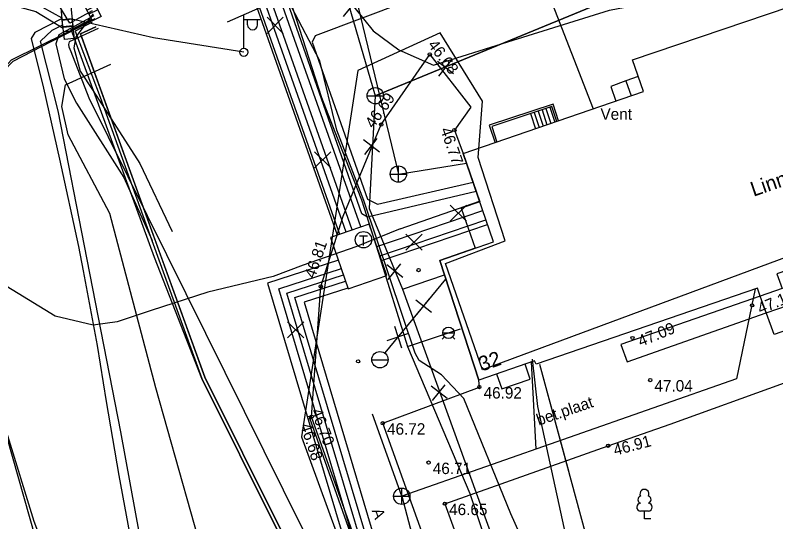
# Model space of a CAD drawing. Extents: x 641435 to 642280, y 6455888 to 6456393.
# Drawn here: x 641997.79 to 642044.32, y 6456199.48 to 6456230.45 of the extents above; entities that cross this region are included whole.
import ezdxf

# ---------------------------------------------------------------- set-up
doc = ezdxf.new("R2010")
doc.units = 0
for name, color, linetype in [('AED', 7, 'Continuous'), ('DKAEV', 7, 'Continuous'), ('ELRAJATISMP', 7, 'Continuous'), ('HOONE', 7, 'Continuous'), ('HOONEDET', 7, 'Continuous'), ('KKAEV', 7, 'Continuous'), ('KORGUS-EH2000', 7, 'Continuous'), ('KPKAABEL', 7, 'Continuous'), ('KPOHULIIN', 7, 'Continuous'), ('KTRASS', 7, 'Continuous'), ('Level 25', 7, 'Continuous'), ('MOOTPIIR', 7, 'Continuous'), ('MPKAABEL', 7, 'Continuous'), ('MPOHULIIN', 7, 'Continuous'), ('POST', 7, 'Continuous'), ('PUU', 7, 'Continuous'), ('SITRASS', 7, 'Continuous'), ('SKKAEV', 7, 'Continuous'), ('SKTRASS', 7, 'Continuous'), ('TEE', 7, 'Continuous'), ('TKAEV', 7, 'Continuous'), ('TTRASS', 7, 'Continuous'), ('VKAEV', 7, 'Continuous'), ('VTRASS', 7, 'Continuous')]:
    doc.layers.add(name, color=color, linetype=linetype)

# ---------------------------------------------------------------- blocks, each defined once
blk = doc.blocks.new('SOKAEV_4')
at = {"layer": 'KPOHULIIN'}
for p, q in [((-50, 50), (50, 50)), ((0, -70), (0, 50))]:
    blk.add_line(p, q, dxfattribs=at)
blk.add_circle((0, 0), 100, dxfattribs=at)
blk = doc.blocks.new('ELKAPP_7')
at = {"layer": 'AED'}
for p, q in [((-27.1, 59.7), (-27.1, -59.7)), ((27.1, 59.7), (27.1, -59.7))]:
    blk.add_line(p, q, dxfattribs=at)
blk.add_lwpolyline([(-119.5, 59.7), (119.5, 59.7), (119.5, -59.7), (-119.5, -59.7)], close=True, dxfattribs=at)
blk = doc.blocks.new('LEHTP1_9')
at = {"layer": 'Level 25'}
for p, q in [((48, 95), (-48, 95)), ((0, 0), (0, 95)), ((76, 0), (0, 0))]:
    blk.add_line(p, q, dxfattribs=at)
for centre, radius, start, end in [((0, 304), 55.4, 332.5799, 207.4201), ((-47.5, 142.5), 47.5, 90.0016, 269.3953), ((-34, 234.5), 46.5, 109.02174, 253.14154), ((34, 234.5), 46.5, 286.85082, 70.98591), ((47.5, 142.5), 47.5, 270.6047, 89.9984)]:
    blk.add_arc(centre, radius, start, end, dxfattribs=at)
blk = doc.blocks.new('KAKAEV_6')
at = {"layer": 'DKAEV'}
for p, q in [((0, -100), (0, 100)), ((-100, 0), (100, 0))]:
    blk.add_line(p, q, dxfattribs=at)
blk.add_circle((0, 0), 100, dxfattribs=at)
blk = doc.blocks.new('VEKAEV_2')
at = {"layer": 'MPOHULIIN'}
blk.add_line((-100, 0), (100, 0), dxfattribs=at)
blk.add_circle((0, 0), 100, dxfattribs=at)
blk = doc.blocks.new('VESIIB_5')
at = {"layer": 'MPOHULIIN'}
for p, q in [((-70, 0), (70, 0)), ((-49.5, -49.5), (-77.4, -77.4)), ((49.5, -49.5), (77.4, -77.4))]:
    blk.add_line(p, q, dxfattribs=at)
blk.add_circle((0, 0), 70, dxfattribs=at)

msp = doc.modelspace()

# ---------------------------------------------------------------- linework, layer by layer
at = {"layer": 'ELRAJATISMP'}
for p, q in [((642000.667, 6456230.196), (642001.261, 6456230.255)), ((642001.315, 6456229.766), (642000.722, 6456229.698)), ((642001.346, 6456229.496), (642000.753, 6456229.428))]:
    msp.add_line(p, q, dxfattribs=at)
for points in [[(642000.711, 6456229.737), (642000.595, 6456230.926), (642001.189, 6456230.984), (642001.306, 6456229.795)], [(642001.263, 6456230.225), (642001.399, 6456229.038), (642000.806, 6456228.97), (642000.67, 6456230.157)]]:
    msp.add_lwpolyline(points, close=True, dxfattribs=at)
at = {"layer": 'HOONE'}
for points in [[(642065.381, 6456221.404), (642051.783, 6456216.725), (642051.975, 6456216.208), (642050.688, 6456215.785), (642050.371, 6456216.708), (642044.388, 6456214.649), (642044.702, 6456213.737), (642043.368, 6456213.28), (642043.208, 6456213.775), (642029.669, 6456209.116), (642029.556, 6456209.318), (642026.158, 6456208.149), (642023.759, 6456215.457), (642027.05, 6456216.6), (642025.197, 6456221.991), (642036.224, 6456225.781), (642035.554, 6456227.729), (642049.359, 6456232.405), (642050.007, 6456230.518), (642060.952, 6456234.28), (642065.381, 6456221.404)], [(642035.904, 6456226.711), (642035.142, 6456226.449), (642035.462, 6456225.519)], [(642031.03, 6456223.996), (642030.697, 6456225.014), (642026.791, 6456223.735), (642027.142, 6456222.66)], [(642030.916, 6456223.957), (642030.62, 6456224.863), (642026.942, 6456223.659), (642027.256, 6456222.699)]]:
    msp.add_lwpolyline(points, dxfattribs=at)
at = {"layer": 'HOONEDET'}
for p, q in [((642029.784, 6456224.589), (642030.084, 6456223.671)), ((642030.021, 6456224.667), (642030.321, 6456223.752)), ((642030.259, 6456224.745), (642030.557, 6456223.833)), ((642030.497, 6456224.823), (642030.793, 6456223.915)), ((642029.309, 6456224.434), (642029.611, 6456223.508)), ((642029.546, 6456224.511), (642029.848, 6456223.589))]:
    msp.add_line(p, q, dxfattribs=at)
for points in [[(642035.142, 6456226.449), (642034.233, 6456226.086), (642034.537, 6456225.201)], [(642051.975, 6456216.208), (642052.82, 6456213.937), (642044.214, 6456210.925), (642043.368, 6456213.28)], [(642043.368, 6456213.28), (642034.842, 6456210.317), (642035.217, 6456209.261), (642043.736, 6456212.255)], [(642043.736, 6456212.255), (642045.029, 6456212.71), (642045.528, 6456211.385)], [(642027.238, 6456208.52), (642027.554, 6456207.603), (642029.296, 6456208.194), (642028.977, 6456209.119)]]:
    msp.add_lwpolyline(points, dxfattribs=at)
at = {"layer": 'KORGUS-EH2000'}
for centre in [(642023.147, 6456228.055), (642020.181, 6456223.765), (642024.657, 6456223.435), (642022.467, 6456214.868), (642016.479, 6456213.871), (642042.865, 6456212.714), (642035.552, 6456210.72), (642018.767, 6456209.292), (642036.635, 6456208.147), (642026.184, 6456207.716), (642015.922, 6456205.903), (642015.784, 6456205.847), (642020.277, 6456205.507), (642034.057, 6456204.129), (642023.076, 6456203.099), (642024.075, 6456200.59)]:
    msp.add_circle(centre, 0.1, dxfattribs=at)
at = {"layer": 'KPKAABEL'}
for points in [[(642013.594, 6456231.27), (642010.765, 6456230.037)], [(642093.61, 6456205.2), (642084.36, 6456201.18), (642074.84, 6456197.84), (642063.29, 6456194.35), (642062.46, 6456193.43), (642060.52, 6456192.28), (642058.56, 6456192.26), (642056.96, 6456192.81), (642047.04, 6456190.97), (642042.27, 6456190.62), (642039.13, 6456190.75), (642036.52, 6456189.93), (642033.93, 6456189.9), (642032.16, 6456190.94), (642031.334, 6456192.779), (642028.11, 6456199.96), (642025.24, 6456207.02), (642023.86, 6456208.47), (642022.497, 6456209.336), (642022.251, 6456209.801), (642019.11, 6456219.12), (642017.46, 6456223.43), (642016.43, 6456227.67), (642014.695, 6456230.965)], [(641993.294, 6456149.504), (641993.26, 6456149.64), (641993.71, 6456151.41), (641997.77, 6456159.637), (641998.555, 6456160.43), (642007.934, 6456162.387), (642016.34, 6456163.82), (642017.074, 6456164.523), (642017.043, 6456166.328), (642013.789, 6456178.152), (642011.555, 6456187.77), (642009.25, 6456197.563), (642006.395, 6456207.664), (642003.582, 6456218.328), (642001.031, 6456223.133), (642000.637, 6456224.871), (642000.875, 6456226.195), (642003.645, 6456227.457)]]:
    msp.add_lwpolyline(points, dxfattribs=at)
at = {"layer": 'KTRASS'}
for p, q in [((642017.615, 6456235.772), (642021.23, 6456220.74)), ((642021.23, 6456220.74), (642025.397, 6456221.409))]:
    msp.add_line(p, q, dxfattribs=at)
msp.add_lwpolyline([(641986.62, 6456250.308), (641990.513, 6456232.101), (641995.149, 6456212.049), (641999.387, 6456197.232), (642004.66, 6456183.102), (642007.94, 6456171.507), (642024.046, 6456175.004), (642037.902, 6456178.018), (642048.69, 6456180.575), (642057.665, 6456182.259), (642065.385, 6456182.556), (642087.093, 6456189.449)], dxfattribs=at)
at = {"layer": 'MOOTPIIR'}
msp.add_lwpolyline([(642096.716, 6456203.934), (642084.837, 6456197.965), (642078.983, 6456212.08), (642074.307, 6456226.162), (642061.417, 6456221.761), (642026.378, 6456208.764), (642024.118, 6456215.268), (642027.77, 6456216.663), (642026.105, 6456221.762), (642026.373, 6456225.197), (642023.795, 6456229.383), (642018.747, 6456227.075), (642015.305, 6456204.681), (642023.955, 6456180.996), (641989.94, 6456173.63), (641976.447, 6456170.613), (641974.836, 6456170.881), (641965.92, 6456167.714)], dxfattribs=at)
at = {"layer": 'MPKAABEL'}
msp.add_line((642028.956, 6456235.499), (642033.147, 6456224.723), dxfattribs=at)
for points in [[(642002.49, 6456230.725), (642001.138, 6456229.963), (641988.169, 6456251.198)], [(642010.038, 6456232.001), (642011, 6456232.36), (642011.85, 6456232.51), (642013.5, 6456232.57), (642014.21, 6456232.47), (642016.25, 6456232), (642018.51, 6456230.96), (642019.69, 6456229.5), (642021.25, 6456228.34), (642023.38, 6456227.39), (642027.928, 6456228.819), (642034.14, 6456230.77), (642047.93, 6456233.42), (642048.89, 6456233.41), (642049.69, 6456232.85), (642049.93, 6456232.12), (642049.87, 6456231.27)], [(642000.659, 6456230.273), (641999.479, 6456230.922), (641997.49, 6456231.532), (641991.45, 6456232.703), (641986.619, 6456232.803), (641979.275, 6456231.825), (641972.241, 6456231.15), (641957.558, 6456230.393), (641955.411, 6456230.275), (641952.326, 6456230.015), (641937.757, 6456231.99), (641935.079, 6456230.784), (641932.343, 6456218.842), (641929.39, 6456205.318), (641928.646, 6456202.004), (641917.578, 6456204.07)], [(641935.065, 6456230.863), (641952.163, 6456229.65), (641955.433, 6456229.932), (641968.967, 6456230.637), (641979.035, 6456231.509), (641986.596, 6456232.613), (641991.646, 6456232.507), (641996.341, 6456231.426), (641999.062, 6456230.679), (642000.728, 6456229.652)], [(641955.246, 6456220.776), (641965.441, 6456224.294), (641969.795, 6456225.769), (641971.434, 6456226.383), (641974.012, 6456227.357), (641980.836, 6456229.847), (641985.933, 6456231.569), (641987.418, 6456231.891), (641988.43, 6456230.099), (641990.12, 6456224.81), (641991.505, 6456220.3), (641992.05, 6456218.467), (641992.581, 6456217.706), (641994.832, 6456211.66), (641996.999, 6456206.004), (641996.572, 6456205.293), (641997.238, 6456205.032), (641998.926, 6456199.527), (642001.41, 6456192.937), (642001.176, 6456191.915), (642001.721, 6456191.643), (642002.542, 6456189.005), (642005.72, 6456178.66)], [(641977.73, 6456212.966), (641977.93, 6456213.49), (641987.64, 6456217.97), (641989.88, 6456219.77), (641990.93, 6456220.72), (641997.66, 6456227.65), (642000, 6456228.848), (642002.671, 6456230.217)], [(642002.668, 6456230.224), (641997.54, 6456227.71), (641991.14, 6456220.62), (641989.99, 6456219.52), (641987.89, 6456217.65), (641978.12, 6456213.25), (641977.95, 6456213.039)], [(642000.661, 6456230.256), (641998.988, 6456229.394), (641998.767, 6456229.022), (641999.52, 6456226), (642000.492, 6456221.65), (642001.657, 6456216.311), (642001.94, 6456214.827), (642002.795, 6456210.268), (642003.347, 6456206.837), (642004.122, 6456202.322), (642004.932, 6456198.003), (642005.85, 6456193.684), (642006.545, 6456190.298), (642007.462, 6456186.282), (642008.45, 6456182.062), (642008.94, 6456180.019), (642009.554, 6456178.099), (642009.67, 6456177.734), (642009.714, 6456177.263), (642007.917, 6456176.836), (641998.753, 6456174.447), (641993.097, 6456173.172)], [(642002.594, 6456230.424), (642000.46, 6456229.26), (642000.28, 6456228.71), (642000.79, 6456226.56), (642001.54, 6456225.08), (642004.44, 6456220.54), (642006.166, 6456216.686)], [(642021.302, 6456164.817), (642019.216, 6456174.444), (642018.331, 6456178.78), (642022.502, 6456179.421), (642018.002, 6456188.882), (642013.846, 6456198.949), (642009.207, 6456208.252), (642006.309, 6456215.649), (642001.219, 6456229.584), (642002.407, 6456230.2)], [(642001.257, 6456230.234), (642006.246, 6456229.097), (642011.771, 6456228.214)], [(642002.556, 6456230.529), (642001.5, 6456229.14), (642001.37, 6456228.46), (642001.76, 6456227.04), (642002.55, 6456225.83), (642005.42, 6456221.38), (642007.393, 6456217.237)], [(642019.784, 6456175.973), (642019.547, 6456175.852), (642019.44, 6456175.773), (642019.426, 6456175.581), (642019.513, 6456175.407), (642019.666, 6456175.353), (642019.994, 6456175.413), (642019.385, 6456177.034), (642018.239, 6456177.681), (642015.797, 6456178.22), (642014.826, 6456178.22), (642010.885, 6456177.504), (642010.462, 6456177.512), (642009.571, 6456180.704), (642006.878, 6456190.62), (642004.246, 6456204.985), (642002.185, 6456215.516), (642000.418, 6456224.599), (641999.334, 6456228.872), (642000.043, 6456229.536), (642000.704, 6456229.863)], [(642002.499, 6456230.022), (642001.467, 6456229.487), (642002.979, 6456225.447), (642006.497, 6456215.717), (642009.207, 6456208.252), (642013.846, 6456198.949), (642018.002, 6456188.882), (642022.502, 6456179.421), (642018.331, 6456178.78), (642019.216, 6456174.444), (642021.442, 6456164.171), (642034.49, 6456166.877), (642034.227, 6456163.64)], [(642002.727, 6456229.751), (642001.775, 6456229.319), (642006.685, 6456215.785), (642009.391, 6456208.331), (642014.028, 6456199.032), (642018.185, 6456188.963), (642022.798, 6456179.264), (642018.569, 6456178.614), (642019.412, 6456174.485), (642021.522, 6456164.48), (642032.998, 6456166.905), (642034.227, 6456163.64)], [(642021.445, 6456164.846), (642019.412, 6456174.485), (642018.569, 6456178.614), (642018.569, 6456178.614), (642022.798, 6456179.264), (642018.185, 6456188.963), (642014.028, 6456199.032), (642009.391, 6456208.331), (642001.775, 6456229.319), (642001.775, 6456229.319), (642002.727, 6456229.751)], [(642002.86, 6456229.64), (642001.1, 6456228.83), (642001.05, 6456228.66), (642001.08, 6456228.52), (642001.2, 6456228.24), (642002.3, 6456225.4), (642018.94, 6456191.86), (642030.76, 6456189.17), (642044.86, 6456190.27), (642065.89, 6456195.24), (642081.96, 6456200.64)]]:
    msp.add_lwpolyline(points, dxfattribs=at)
at = {"layer": 'POST'}
for p, q in [((642011.78, 6456228.439), (642011.78, 6456230.439)), ((642011.78, 6456230.189), (642012.78, 6456230.189)), ((642012.007, 6456229.868), (642012.007, 6456230.189)), ((642012.619, 6456229.868), (642012.619, 6456230.189)), ((642011.78, 6456228.189), (642011.78, 6456228.189))]:
    msp.add_line(p, q, dxfattribs=at)
msp.add_circle((642011.78, 6456228.189), 0.25, dxfattribs=at)
msp.add_arc((642012.313, 6456229.868), 0.306, 180, 0, dxfattribs=at)
at = {"layer": 'SITRASS'}
for points in [[(642034.485, 6456180.816), (642035.236, 6456181.599), (642033.644, 6456188.731), (642029.754, 6456206.524), (642029.433, 6456209.426)], [(642029.927, 6456181.639), (642030.314, 6456182.424), (642030.417, 6456182.618), (642035.651, 6456185.47), (642035.989, 6456185.872), (642036.238, 6456186.921), (642036.1, 6456188.016), (642033.523, 6456195.706), (642029.884, 6456209.097)], [(642031.654, 6456202.586), (642029.884, 6456209.097)]]:
    msp.add_lwpolyline(points, dxfattribs=at)
at = {"layer": 'SKKAEV'}
for p, q in [((642021.44, 6456200.542), (642021.44, 6456201.542)), ((642020.94, 6456201.042), (642021.94, 6456201.042))]:
    msp.add_line(p, q, dxfattribs=at)
msp.add_circle((642021.44, 6456201.042), 0.5, dxfattribs=at)
at = {"layer": 'SKTRASS'}
for points in [[(642043.057, 6456213.722), (642041.915, 6456208.213)], [(642029.669, 6456203.924), (642029.384, 6456209.259)], [(642041.915, 6456208.213), (642021.44, 6456201.042)], [(642021.44, 6456201.042), (642019.646, 6456206.06)], [(642021.44, 6456201.042), (642024.292, 6456190.206)]]:
    msp.add_lwpolyline(points, dxfattribs=at)
at = {"layer": 'TEE'}
for points in [[(642015.922, 6456205.903), (642016.479, 6456213.871), (642017.855, 6456218.158), (642020.181, 6456223.765), (642023.147, 6456228.055), (642025.656, 6456224.83), (642024.657, 6456223.435), (642025.197, 6456221.991), (642026.208, 6456219.051), (642025.077, 6456218.662), (642025.077, 6456218.662)], [(642025.077, 6456218.662), (642025.928, 6456216.21)], [(642025.928, 6456216.21), (642023.76, 6456215.457), (642026.158, 6456208.149)], [(642024.075, 6456200.59), (642034.057, 6456204.129), (642037.861, 6456205.454), (642044.852, 6456207.975)], [(642026.184, 6456207.716), (642026.158, 6456208.149)], [(642028.699, 6456182.049), (642025.459, 6456190.957), (642023.629, 6456196.197), (642020.277, 6456205.507), (642026.184, 6456207.716)], [(642015.784, 6456205.847), (642015.922, 6456205.903)], [(642015.784, 6456205.847), (642018.286, 6456198.799), (642021.849, 6456188.884), (642024.766, 6456180.678)], [(642024.897, 6456180.714), (642021.97, 6456188.952), (642018.42, 6456198.878), (642015.922, 6456205.903), (642015.922, 6456205.903)], [(642024.075, 6456200.59), (642025.451, 6456196.771), (642027.237, 6456191.754), (642030.426, 6456182.804), (642031.114, 6456180.836), (642034.828, 6456182.13)]]:
    msp.add_lwpolyline(points, dxfattribs=at)
at = {"layer": 'TTRASS'}
for p, q in [((642013.196, 6456230.331), (642014.186, 6456229.341)), ((642013.196, 6456229.341), (642014.186, 6456230.331)), ((642016.101, 6456222.107), (642017.091, 6456221.117)), ((642016.101, 6456221.117), (642017.091, 6456222.107)), ((642021.342, 6456217.399), (642026.2, 6456219.086)), ((642021.342, 6456217.399), (642026.2, 6456219.086)), ((642024.408, 6456218.845), (642025.398, 6456217.855)), ((642024.408, 6456217.855), (642025.398, 6456218.845)), ((642019.909, 6456216.304), (642026.393, 6456218.518)), ((642020.103, 6456215.736), (642026.587, 6456217.95)), ((642020.2, 6456215.452), (642026.684, 6456217.667)), ((642021.692, 6456217.07), (642022.682, 6456216.08)), ((642021.692, 6456216.08), (642022.682, 6456217.07)), ((642014.455, 6456211.714), (642015.445, 6456210.724)), ((642014.455, 6456210.724), (642015.445, 6456211.714))]:
    msp.add_line(p, q, dxfattribs=at)
for points in [[(642042.27, 6456260.701), (642043.307, 6456256.353), (642034.89, 6456254.517), (642035.623, 6456236.527), (642016.132, 6456229.198), (642015.956, 6456228.812), (642019.341, 6456219.208), (642019.96, 6456218.902), (642025.798, 6456220.245)], [(642025.996, 6456219.67), (642019.347, 6456218.11), (642018.993, 6456218.308), (642009.129, 6456246.457), (642009.145, 6456247.186), (642013.202, 6456249.465), (642013.317, 6456249.904), (642008.714, 6456256.63)], [(642018.93, 6456217.506), (642009.882, 6456243.096), (642017.795, 6456246.119), (642016.068, 6456252.147)], [(642017.516, 6456217.006), (642007.98, 6456243.975), (642015.974, 6456247.029), (642014.626, 6456251.734)], [(642017.657, 6456217.056), (642008.17, 6456243.887), (642016.156, 6456246.938), (642014.77, 6456251.775)], [(642018.034, 6456217.19), (642008.677, 6456243.653), (642016.642, 6456246.695), (642015.155, 6456251.885)], [(642018.412, 6456217.323), (642009.184, 6456243.418), (642017.127, 6456246.453), (642015.539, 6456251.995)], [(642021.342, 6456217.399), (642018.621, 6456216.285), (642015.399, 6456215.172), (642013.562, 6456214.47), (642009.577, 6456213.511), (642006.109, 6456212.395), (642004.02, 6456211.703), (642002.557, 6456211.503), (642000.239, 6456212.06), (641992.056, 6456217.051), (641985.664, 6456220.56), (641982.871, 6456222.315), (641979.093, 6456224.193), (641976.909, 6456225.512), (641974.001, 6456227.718), (641972.002, 6456229.488), (641971.428, 6456230.299), (641970.74, 6456231.534)], [(642017.573, 6456215.487), (642013.234, 6456214.073), (642019.126, 6456194.325)], [(642022.286, 6456185.657), (642013.914, 6456213.716), (642017.744, 6456214.964)], [(642022.787, 6456185.374), (642014.409, 6456213.456), (642017.868, 6456214.583)], [(642023.289, 6456185.092), (642014.904, 6456213.197), (642017.991, 6456214.203)], [(642018.131, 6456213.775), (642015.461, 6456212.905), (642020.695, 6456195.36)]]:
    msp.add_lwpolyline(points, dxfattribs=at)
msp.add_lwpolyline([(642017.08, 6456216.857), (642018.163, 6456213.724), (642020.518, 6456214.538), (642019.435, 6456217.671)], close=True, dxfattribs=at)
at = {"layer": 'VTRASS'}
for p, q in [((642021.477, 6456213.71), (642024.05, 6456214.571)), ((642020.413, 6456209.813), (642024.133, 6456214.316)), ((642021.477, 6456213.71), (642032.964, 6456182.013)), ((642020.988, 6456211.451), (642021.43, 6456210.123)), ((642020.545, 6456210.566), (642021.873, 6456211.008))]:
    msp.add_line(p, q, dxfattribs=at)
for points in [[(642001.923, 6456283.612), (642005.3, 6456275.34), (642019.82, 6456225.53)], [(642019.82, 6456225.53), (642038.444, 6456233.199), (642033.212, 6456248.38), (642044.019, 6456251.187), (642041.873, 6456260.659)], [(642041.878, 6456260.634), (642044.019, 6456251.187), (642033.212, 6456248.38), (642038.444, 6456233.199), (642019.82, 6456225.53)], [(642014.086, 6456232.981), (642014.977, 6456230.235), (642016.526, 6456225.418), (642017.769, 6456222.223), (642018.976, 6456219.172), (642020.021, 6456215.913), (642021.797, 6456210.202), (642025.609, 6456201.209), (642027.508, 6456195.525), (642028.506, 6456192.718), (642029.343, 6456189.812), (642031.031, 6456184.604), (642031.685, 6456183.562), (642032.275, 6456182.465), (642032.466, 6456182.483)], [(642017.873, 6456230.373), (642018.639, 6456231.341)], [(642023.631, 6456227.646), (642024.599, 6456226.881)], [(642023.709, 6456226.736), (642024.474, 6456227.704)], [(642019.82, 6456225.53), (642019.444, 6456218.642), (642021.477, 6456213.71)], [(642019.1, 6456222.856), (642020.068, 6456222.091)], [(642019.178, 6456221.946), (642019.943, 6456222.914)], [(642020.531, 6456215.205), (642021.499, 6456214.439)], [(642020.608, 6456214.294), (642021.374, 6456215.262)], [(642022.29, 6456213.062), (642023.258, 6456212.297)], [(642022.368, 6456212.152), (642023.133, 6456213.12)], [(642021.797, 6456210.202), (642024.295, 6456211.039), (642025.023, 6456211.274)], [(642023.324, 6456206.891), (642024.089, 6456207.859)], [(642023.246, 6456207.802), (642024.214, 6456207.036)]]:
    msp.add_lwpolyline(points, dxfattribs=at)

# ---------------------------------------------------------------- block references
at = {"layer": 'ELRAJATISMP', "xscale": 0.005000000000000001, "yscale": 0.004999999999999999, "rotation": -63.41881748921299}
msp.add_blockref('ELKAPP_7', (642002.511, 6456230.775), dxfattribs=at)
at = {"layer": 'KKAEV', "xscale": 0.005, "yscale": 0.005}
msp.add_blockref('KAKAEV_6', (642021.23, 6456220.74), dxfattribs=at)
at = {"layer": 'PUU', "xscale": 0.005, "yscale": 0.005}
msp.add_blockref('LEHTP1_9', (642036.284, 6456199.665), dxfattribs=at)
at = {"layer": 'TKAEV', "xscale": 0.005, "yscale": 0.005}
msp.add_blockref('SOKAEV_4', (642019.096, 6456216.724), dxfattribs=at)
at = {"layer": 'VKAEV', "xscale": 0.005, "yscale": 0.005}
for name, p in [('VEKAEV_2', (642019.82, 6456225.53)), ('VESIIB_5', (642024.294, 6456211.04)), ('VEKAEV_2', (642020.103, 6456209.393))]:
    msp.add_blockref(name, p, dxfattribs=at)

# ---------------------------------------------------------------- texts
at = {"layer": 'HOONE'}
msp.add_text('Vent', height=0.7, dxfattribs=at).set_placement((642033.593, 6456224.059))
for s, p in [('Linnavalitsus', (642042.958, 6456219.353)), ('32', (642026.325, 6456208.663))]:
    msp.add_text(s, height=0.9, rotation=18.9876, dxfattribs=at).set_placement(p)
at = {"layer": 'KORGUS-EH2000'}
for s, rotation, p in [(' 46.68', 307.2996, (642022.837, 6456228.835)), (' 46.69', 54.409, (642019.549, 6456223.276)), (' 46.77', 289.2974, (642023.7, 6456223.704)), (' 46.81', 71.0459, (642016.036, 6456214.072)), (' 47.17', 22.2208, (642043.13, 6456212.066)), (' 47.09', 22.3274, (642035.818, 6456210.072)), (' 46.70', 290.9073, (642015.77, 6456206.501)), (' 46.68', 288.8143, (642015.121, 6456205.621)), (' 46.91', 14.8061, (642034.236, 6456203.452))]:
    msp.add_text(s, height=0.7, rotation=rotation, dxfattribs=at).set_placement(p)
for s, p in [(' 47.04', (642036.635, 6456207.447)), (' 46.92', (642026.184, 6456207.016)), (' 46.72', (642020.277, 6456204.807)), (' 46.71', (642023.076, 6456202.399)), (' 46.65', (642024.075, 6456199.89))]:
    msp.add_text(s, height=0.7, dxfattribs=at).set_placement(p)
at = {"layer": 'TEE'}
for s, rotation, p in [('bet.plaat', 18.9116, (642029.819, 6456205.354)), ('A', 289.8632, (642019.593, 6456200.16))]:
    msp.add_text(s, height=0.7, rotation=rotation, dxfattribs=at).set_placement(p)

doc.saveas('drawing.dxf')
